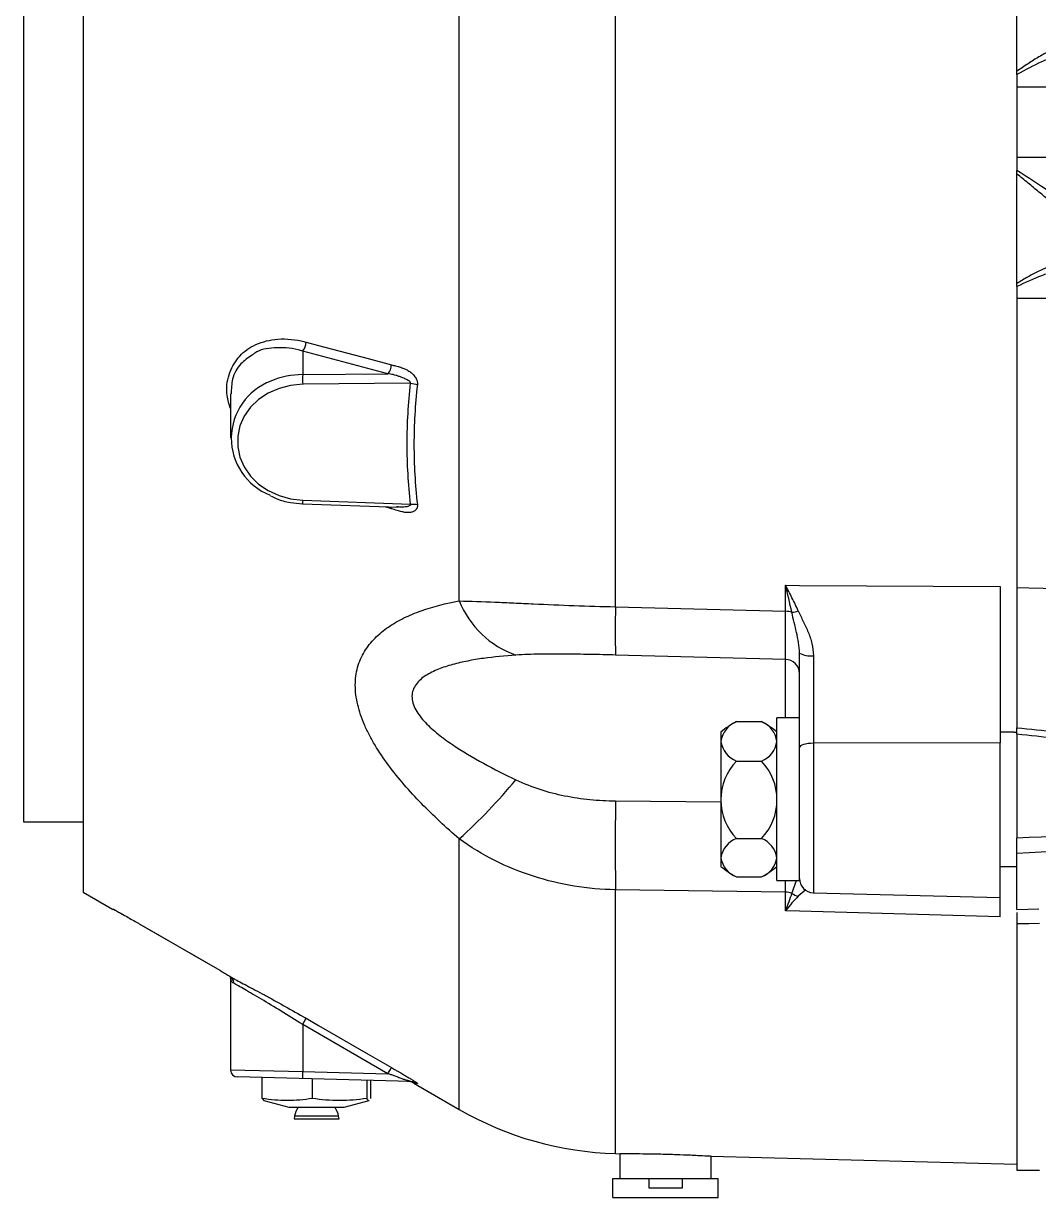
# Paper-space layout '_Back' of a CAD drawing. Header units: inches. Extents: x -13.8 to 10.2, y -6.3 to 9.3.
# Drawn here: x -10 to -5.754, y -5.82 to -0.91 of the extents above; entities that cross this region are included whole.
import ezdxf

# ---------------------------------------------------------------- set-up
doc = ezdxf.new("R2010")
doc.units = ezdxf.units.IN
doc.header["$MEASUREMENT"] = 0

psp = doc.layouts.new('_Back')

# ---------------------------------------------------------------- linework, layer by layer
at = {"color": 7, "linetype": 'Continuous', "lineweight": 25}
for p, q in [((-9.75, 4.5436), (-9.75, -4.5436)), ((-10, 4.2492), (-10, -4.2492)), ((-7.5232, -3.3494), (-7.5232, 3.3494)), ((-8.177, -3.325), (-8.177, 3.325)), ((-5.844, -1.1097), (-5.844, -0.6585)), ((-5.844, -1.1237), (-5.844, -1.5246)), ((-5.4972, -1.1768), (-5.844, -1.1768)), ((-5.844, -1.4683), (-5.4972, -1.4683)), ((-5.844, -1.9972), (-5.844, -1.5394)), ((-5.844, -2.0102), (-5.844, -3.2684)), ((-5.4972, -2.0594), (-5.844, -2.0594)), ((-8.4753, -2.3747), (-8.8321, -2.2798)), ((-8.8321, -2.2798), (-8.8321, -2.3781)), ((-8.8321, -2.3781), (-8.4753, -2.3747)), ((-8.3806, -2.4147), (-8.8321, -2.419)), ((-9.134, -2.459), (-9.134, -2.6429)), ((-8.8324, -2.9188), (-8.4325, -2.9331)), ((-8.8321, -2.9039), (-8.3806, -2.92)), ((-6.8124, -3.3681), (-6.8124, -3.2594)), ((-7.5232, -3.3494), (-6.8124, -3.3681)), ((-6.8124, -3.5696), (-7.5232, -3.5513)), ((-7.0171, -3.8298), (-6.9132, -3.8298)), ((-6.754, -3.8143), (-6.848, -3.8143)), ((-6.848, -4.4943), (-6.848, -3.8143)), ((-7.0824, -3.8733), (-7.0824, -4.4353)), ((-5.8578, -3.8733), (-5.914, -3.8733)), ((-5.8578, -3.8733), (-5.844, -3.8733)), ((-5.914, -3.9177), (-6.6956, -3.9201)), ((-5.914, -4.6461), (-5.914, -3.9177)), ((-5.844, -3.8822), (-5.844, -4.3159)), ((-6.754, -4.4943), (-6.754, -3.9383)), ((-7.0171, -3.9946), (-6.9132, -3.9946)), ((-10, -4.2492), (-9.75, -4.2492)), ((-7.0171, -4.3191), (-6.9132, -4.3191)), ((-5.844, -4.6151), (-5.844, -4.3819)), ((-5.914, -4.4353), (-5.844, -4.4353)), ((-7.0171, -4.4787), (-6.9132, -4.4787)), ((-6.848, -4.4943), (-6.754, -4.4943)), ((-9.75, -4.5436), (-9.6279, -4.6141)), ((-6.8124, -4.5423), (-7.5232, -4.533)), ((-6.8124, -4.6209), (-6.8124, -4.5423)), ((-6.6956, -4.5454), (-5.914, -4.5659)), ((-9.6275, -4.6134), (-9.626, -4.6135)), ((-5.844, -4.6151), (-5.7533, -4.6127)), ((-5.844, -4.6278), (-5.844, -5.705)), ((-9.5164, -4.6748), (-9.5164, -4.6748)), ((-9.179, -4.8695), (-9.179, -4.8695)), ((-9.134, -4.8993), (-9.134, -5.2858)), ((-8.4753, -5.3023), (-8.8321, -5.0964)), ((-8.8321, -5.0964), (-8.8321, -5.2929)), ((-8.8321, -5.2929), (-8.4753, -5.3023)), ((-8.3806, -5.3347), (-9.1048, -5.3158)), ((-9.0017, -5.4057), (-9.0017, -5.3186)), ((-8.7916, -5.4057), (-8.7916, -5.324)), ((-8.5639, -5.3299), (-8.5639, -5.4057)), ((-8.5463, -5.4057), (-8.5463, -5.3304)), ((-8.3665, -5.3424), (-8.177, -5.4518)), ((-9.0017, -5.4057), (-8.9939, -5.4138)), ((-8.9942, -5.4146), (-8.8893, -5.4427)), ((-8.8893, -5.4427), (-8.6587, -5.4427)), ((-8.6587, -5.4427), (-8.5538, -5.4146)), ((-8.8661, -5.4796), (-8.868, -5.4903)), ((-8.868, -5.4903), (-8.68, -5.4903)), ((-8.68, -5.4903), (-8.6819, -5.4796)), ((-7.5232, -5.6362), (-7.5027, -5.6367)), ((-7.5052, -5.6366), (-7.5052, -5.74)), ((-7.1252, -5.6466), (-5.844, -5.6801)), ((-7.1228, -5.74), (-7.1228, -5.6465)), ((-7.534, -5.82), (-7.534, -5.74)), ((-7.534, -5.74), (-7.094, -5.74)), ((-7.3845, -5.74), (-7.3845, -5.78)), ((-7.2435, -5.78), (-7.2435, -5.74)), ((-7.094, -5.82), (-7.094, -5.74)), ((-5.844, -5.705), (-5.75, -5.705)), ((-7.3845, -5.78), (-7.2435, -5.78)), ((-7.534, -5.82), (-7.094, -5.82))]:
    psp.add_line(p, q, dxfattribs=at)
at = {"color": 8, "linetype": 'Continuous', "lineweight": 25}
for p, q in [((-8.4611, -2.9391), (-8.4865, -2.9312)), ((-8.4611, -2.9391), (-8.4621, -2.9321)), ((-6.8124, -3.8143), (-6.8124, -3.5696)), ((-6.6956, -3.9201), (-6.6956, -4.5454)), ((-7.5232, -4.1611), (-7.0824, -4.1648)), ((-8.177, -5.4518), (-8.177, -4.3204)), ((-6.8124, -4.5423), (-6.8123, -4.4943)), ((-6.7857, -4.5479), (-6.7665, -4.4943)), ((-7.5232, -5.6362), (-7.5232, -4.533)), ((-6.7279, -4.5335), (-6.7592, -4.5595)), ((-9.134, -5.2858), (-8.8321, -5.2929)), ((-8.6819, -5.4796), (-8.8661, -5.4796))]:
    psp.add_line(p, q, dxfattribs=at)
at = {"color": 7, "linetype": 'Continuous', "lineweight": 25, "flags": 128}
for points in [[(-8.8179, -2.2424), (-8.7659, -2.2562), (-8.5581, -2.3114), (-8.4611, -2.3372)], [(-8.8321, -2.419), (-8.8826, -2.4235), (-8.9311, -2.4358), (-8.9762, -2.4556), (-9.0163, -2.4821), (-9.05, -2.5146), (-9.0764, -2.5518), (-9.0944, -2.5927), (-9.1036, -2.6359), (-9.1036, -2.6799), (-9.0944, -2.7233), (-9.0764, -2.7647), (-9.05, -2.8026), (-9.0163, -2.836), (-8.9762, -2.8635), (-8.9311, -2.8845), (-8.8826, -2.8981), (-8.8321, -2.9039)], [(-6.8124, -3.2594), (-6.754, -3.2598), (-5.914, -3.2646)], [(-5.844, -3.2684), (-5.7939, -3.2696), (-5.4972, -3.2765)], [(-6.6956, -3.9201), (-6.7071, -3.9205), (-6.718, -3.9216), (-6.7281, -3.9233), (-6.737, -3.9256), (-6.7442, -3.9283), (-6.7496, -3.9314), (-6.7529, -3.9348), (-6.754, -3.9383)], [(-5.914, -4.6461), (-6.754, -4.6225), (-6.8124, -4.6209)], [(-9.5164, -4.6748), (-9.2802, -4.8111), (-9.179, -4.8695)], [(-9.5164, -4.6748), (-9.4644, -4.7048), (-9.2566, -4.8247), (-9.179, -4.8695)], [(-5.75, -4.6744), (-5.7939, -4.6751), (-5.844, -4.6759)], [(-9.1241, -4.9024), (-9.1225, -4.9036), (-9.1193, -4.9058)], [(-8.8179, -5.0705), (-8.7659, -5.1005), (-8.5581, -5.2204), (-8.4611, -5.2763)]]:
    psp.add_lwpolyline(points, dxfattribs=at)
at = {"color": 7, "linetype": 'Continuous', "lineweight": 25}
for centre, radius, start, end in [((-8.8733, -2.2428), 0.0554, 318.0347, 0.3813), ((-8.8756, -2.6447), 0.2551, 110.4183, 248.6132), ((-8.2123, -2.3986), 0.6201, 178.1072, 181.8928), ((-7.8089, -3.177), 0.3968, 201.9062, 250.6861), ((-4.3227, -3.4503), 3.2021, 178.1934, 181.8066), ((-6.8135, -3.4616), 0.0935, 72.7541, 89.3634), ((-6.7959, -3.2569), 0.1158, 275.0177, 288.474), ((-6.814, -3.6295), 0.06, 0.0382, 88.5409), ((-6.7095, -3.4673), 0.0877, 239.4942, 279.0148), ((-6.9804, -3.9259), 0.1029, 110.9344, 172.3373), ((-6.95, -3.9259), 0.1029, 7.6627, 69.0656), ((-6.848, -4.1543), 0.3659, 118.1014, 129.8306), ((-7.0824, -4.1543), 0.3659, 50.1694, 61.8986), ((-6.9804, -3.8985), 0.1029, 187.6627, 249.0656), ((-6.95, -3.8985), 0.1029, 290.9344, 352.3373), ((-6.848, -4.1568), 0.2344, 136.1937, 179.9998), ((-7.0824, -4.1568), 0.2344, 0.0002, 43.8063), ((-9.931, -2.402), 2.5994, 312.436, 319.9879), ((4.9558, -4.3471), 12.4804, 179.14624, 180.85376), ((-6.848, -4.1568), 0.2344, 180.0002, 223.8063), ((-7.0824, -4.1568), 0.2344, 316.1937, 359.9998), ((-6.9832, -4.4134), 0.1002, 109.7969, 171.6994), ((-6.9472, -4.4134), 0.1002, 8.3006, 70.2031), ((-6.9832, -4.3844), 0.1002, 188.3006, 250.2031), ((-6.9472, -4.3844), 0.1002, 289.7969, 351.6994), ((-6.848, -4.1543), 0.3659, 230.1694, 241.8986), ((-7.0824, -4.1543), 0.3659, 298.1014, 309.8306), ((-6.694, -4.4854), 0.06, 180, 268.5), ((-6.8137, -4.614), 0.0717, 67.0621, 88.9791), ((-6.7465, -4.494), 0.0667, 234.0094, 259.0839), ((-9.1494, -4.9227), 0.0291, 357.0814, 38.1282), ((-9.1497, -4.9054), 0.3707, 328.9766, 333.548), ((-9.104, -5.2858), 0.03, 181.941, 268.5), ((-8.5455, -5.3079), 0.287, 177.0055, 182.9945), ((-8.3965, -5.3943), 0.06, 59.872, 88.3925), ((-8.7743, -5.4958), 0.0933, 145.2743, 170.0004), ((-8.7737, -5.4958), 0.0933, 9.9996, 34.7257), ((-7.487, -4.2566), 1.38, 240, 268.5)]:
    psp.add_arc(centre, radius, start, end, dxfattribs=at)
at = {"color": 8, "linetype": 'Continuous', "lineweight": 25}
for centre, radius, start, end in [((-8.8295, -2.7231), 0.345, 90.4339, 113.055), ((-8.5676, -2.9164), 0.2648, 177.2809, 180.5248), ((-9.1046, -4.8851), 0.0294, 207.0816, 221.9754)]:
    psp.add_arc(centre, radius, start, end, dxfattribs=at)
at = {"color": 7, "linetype": 'Continuous', "lineweight": 25}
for points, knots in [([(-5.6663, -1.0075), (-5.6798, -1.0122), (-5.6936, -1.0183), (-5.7222, -1.0325), (-5.7369, -1.0406), (-5.767, -1.0584), (-5.7823, -1.068), (-5.813, -1.0882), (-5.8284, -1.0987), (-5.844, -1.1097)], [0, 0, 0, 0, 0.25, 0.25, 0.5, 0.5, 0.75, 0.75, 1, 1, 1, 1]), ([(-5.6444, -1.0335), (-5.6595, -1.0375), (-5.6752, -1.0428), (-5.7074, -1.0553), (-5.7239, -1.0625), (-5.7747, -1.0861), (-5.8091, -1.1042), (-5.844, -1.1237)], [0, 0, 0, 0, 0.25, 0.25, 0.5, 0.5, 1, 1, 1, 1]), ([(-5.6444, -1.6562), (-5.6595, -1.6463), (-5.6752, -1.6359), (-5.7074, -1.6144), (-5.7239, -1.6033), (-5.7747, -1.5695), (-5.8091, -1.5469), (-5.844, -1.5246)], [0, 0, 0, 0, 0.25, 0.25, 0.5, 0.5, 1, 1, 1, 1]), ([(-5.6663, -1.6853), (-5.6798, -1.6745), (-5.6936, -1.6631), (-5.7222, -1.6396), (-5.7369, -1.6273), (-5.767, -1.6024), (-5.7823, -1.5897), (-5.813, -1.5645), (-5.8284, -1.552), (-5.844, -1.5394)], [0, 0, 0, 0, 0.25, 0.25, 0.5, 0.5, 0.75, 0.75, 1, 1, 1, 1]), ([(-5.6663, -1.9158), (-5.6798, -1.9182), (-5.6936, -1.9221), (-5.7222, -1.9322), (-5.7369, -1.9384), (-5.767, -1.9528), (-5.7823, -1.9608), (-5.813, -1.9781), (-5.8284, -1.9874), (-5.844, -1.9972)], [0, 0, 0, 0, 0.25, 0.25, 0.5, 0.5, 0.75, 0.75, 1, 1, 1, 1]), ([(-5.6444, -1.9394), (-5.6595, -1.9411), (-5.6752, -1.9444), (-5.7074, -1.953), (-5.7239, -1.9584), (-5.7747, -1.9772), (-5.8091, -1.9928), (-5.844, -2.0102)], [0, 0, 0, 0, 0.25, 0.25, 0.5, 0.5, 1, 1, 1, 1]), ([(-9.0435, -2.2971), (-9.0603, -2.3082), (-9.0967, -2.3323), (-9.129, -2.3902), (-9.1307, -2.4381), (-9.1314, -2.4592)], [0, 0, 0, 0, 0.324174, 0.702869, 1, 1, 1, 1]), ([(-8.4753, -2.3747), (-8.4715, -2.3713), (-8.4679, -2.3655), (-8.4627, -2.3517), (-8.4611, -2.3439), (-8.4611, -2.3372)], [0, 0, 0, 0, 0.5, 0.5, 1, 1, 1, 1]), ([(-8.4611, -2.3372), (-8.4552, -2.3388), (-8.4454, -2.3414), (-8.4339, -2.3445), (-8.4253, -2.3468), (-8.4179, -2.3492), (-8.4097, -2.3523), (-8.4022, -2.3555), (-8.3924, -2.3604), (-8.3808, -2.3678), (-8.3699, -2.3777), (-8.3624, -2.387), (-8.3578, -2.3945), (-8.3546, -2.4017), (-8.3527, -2.4083), (-8.3518, -2.4149), (-8.3521, -2.4191), (-8.3522, -2.4212)], [0, 0, 0, 0, 0.129253, 0.212879, 0.25088, 0.315934, 0.375771, 0.43055, 0.480477, 0.594559, 0.698739, 0.759999, 0.818417, 0.865283, 0.910316, 0.954784, 1, 1, 1, 1]), ([(-8.3806, -2.4147), (-8.3805, -2.4143), (-8.3803, -2.4135), (-8.3804, -2.4121), (-8.3809, -2.4108), (-8.3818, -2.4093), (-8.3831, -2.4079), (-8.3847, -2.4063), (-8.3867, -2.4048), (-8.3892, -2.4031), (-8.3919, -2.4015), (-8.3958, -2.3994), (-8.4012, -2.3968), (-8.4088, -2.3935), (-8.4184, -2.3896), (-8.4295, -2.3854), (-8.4414, -2.3816), (-8.4531, -2.3785), (-8.4644, -2.3762), (-8.4717, -2.3752), (-8.4753, -2.3747)], [0, 0, 0, 0, 0.013211, 0.026429, 0.040569, 0.056387, 0.074431, 0.095071, 0.118554, 0.14505, 0.174674, 0.207511, 0.26463, 0.340833, 0.436162, 0.550638, 0.672723, 0.788241, 0.897293, 1, 1, 1, 1]), ([(-8.3806, -2.92), (-8.3901, -2.8359), (-8.3949, -2.7516), (-8.3949, -2.5828), (-8.3901, -2.4986), (-8.3806, -2.4147)], [0, 0, 0, 0, 0.5, 0.5, 1, 1, 1, 1]), ([(-8.3522, -2.4212), (-8.3617, -2.5042), (-8.3665, -2.5876), (-8.3665, -2.7548), (-8.3617, -2.8383), (-8.3522, -2.9216)], [0, 0, 0, 0, 0.5, 0.5, 1, 1, 1, 1]), ([(-8.966, -2.8856), (-8.9584, -2.8895), (-8.9327, -2.9027), (-8.887, -2.9143), (-8.8494, -2.9174), (-8.8324, -2.9188)], [0, 0, 0, 0, 0.188308, 0.633349, 1, 1, 1, 1]), ([(-8.3522, -2.9216), (-8.3521, -2.9228), (-8.3519, -2.9252), (-8.352, -2.9285), (-8.3524, -2.9318), (-8.3532, -2.9348), (-8.3544, -2.9377), (-8.3559, -2.9405), (-8.3583, -2.944), (-8.3624, -2.9479), (-8.3699, -2.9524), (-8.3808, -2.9555), (-8.3948, -2.956), (-8.4103, -2.9539), (-8.4242, -2.9506), (-8.4415, -2.9452), (-8.453, -2.9416), (-8.4611, -2.9391)], [0, 0, 0, 0, 0.026018, 0.051614, 0.077027, 0.102504, 0.128289, 0.154619, 0.181715, 0.240099, 0.301387, 0.405512, 0.519639, 0.6242, 0.749132, 0.823191, 1, 1, 1, 1]), ([(-6.7592, -3.3668), (-6.7676, -3.3479), (-6.7763, -3.3295), (-6.7941, -3.2938), (-6.8033, -3.2763), (-6.8124, -3.2594)], [0, 0, 0, 0, 0.5, 0.5, 1, 1, 1, 1]), ([(-5.914, -3.2646), (-5.914, -3.3116), (-5.914, -3.3616), (-5.914, -3.4406), (-5.914, -3.4676), (-5.914, -3.523), (-5.914, -3.5509), (-5.914, -3.607), (-5.914, -3.6352), (-5.914, -3.692), (-5.914, -3.7206), (-5.914, -3.8066), (-5.914, -3.8628), (-5.914, -3.9177)], [0, 0, 0, 0, 0.25, 0.25, 0.375, 0.375, 0.5, 0.5, 0.625, 0.625, 0.75, 0.75, 1, 1, 1, 1]), ([(-5.844, -3.2684), (-5.844, -3.3109), (-5.844, -3.3557), (-5.844, -3.4262), (-5.844, -3.4502), (-5.844, -3.4872), (-5.844, -3.4996), (-5.844, -3.5247), (-5.844, -3.5372), (-5.844, -3.6001), (-5.844, -3.6509), (-5.844, -3.728), (-5.844, -3.754), (-5.844, -3.8053), (-5.844, -3.8306), (-5.844, -3.8557)], [0, 0, 0, 0, 0.25, 0.25, 0.375, 0.375, 0.4375, 0.4375, 0.5, 0.5, 0.75, 0.75, 0.875, 0.875, 1, 1, 1, 1]), ([(-8.177, -4.3204), (-8.2326, -4.2723), (-8.2857, -4.2229), (-8.3604, -4.1461), (-8.3845, -4.1201), (-8.4306, -4.0668), (-8.4527, -4.0395), (-8.4935, -3.9845), (-8.5123, -3.9567), (-8.5376, -3.9146), (-8.5456, -3.9004), (-8.5604, -3.8719), (-8.5673, -3.8576), (-8.5857, -3.815), (-8.5953, -3.7869), (-8.6051, -3.7452), (-8.6076, -3.7313), (-8.611, -3.704), (-8.6118, -3.6907), (-8.6118, -3.6516), (-8.6086, -3.6267), (-8.5988, -3.5911), (-8.5947, -3.5796), (-8.5852, -3.5576), (-8.5797, -3.547), (-8.5674, -3.5266), (-8.5607, -3.5168), (-8.5459, -3.498), (-8.5379, -3.489), (-8.5125, -3.4634), (-8.4937, -3.448), (-8.4532, -3.4201), (-8.4314, -3.4076), (-8.3968, -3.3906), (-8.3849, -3.3853), (-8.3607, -3.3752), (-8.3484, -3.3705), (-8.2859, -3.3483), (-8.2326, -3.335), (-8.177, -3.325)], [0, 0, 0, 0, 0.125, 0.125, 0.1875, 0.1875, 0.25, 0.25, 0.3125, 0.3125, 0.34375, 0.34375, 0.375, 0.375, 0.4375, 0.4375, 0.46875, 0.46875, 0.5, 0.5, 0.5625, 0.5625, 0.59375, 0.59375, 0.625, 0.625, 0.65625, 0.65625, 0.6875, 0.6875, 0.75, 0.75, 0.8125, 0.8125, 0.84375, 0.84375, 0.875, 0.875, 1, 1, 1, 1]), ([(-8.177, -3.325), (-8.1293, -3.3257), (-8.0795, -3.3275), (-8.0018, -3.3307), (-7.9754, -3.3319), (-7.9215, -3.3344), (-7.894, -3.3357), (-7.8105, -3.3396), (-7.754, -3.342), (-7.6397, -3.3463), (-7.5818, -3.348), (-7.5232, -3.3494)], [0, 0, 0, 0, 0.25, 0.25, 0.375, 0.375, 0.5, 0.5, 0.75, 0.75, 1, 1, 1, 1]), ([(-6.8124, -3.5696), (-6.8124, -3.5676), (-6.8123, -3.5617), (-6.8123, -3.547), (-6.8123, -3.5411), (-6.8123, -3.5273), (-6.8123, -3.5195), (-6.8123, -3.4936), (-6.8123, -3.473), (-6.8123, -3.4369), (-6.8123, -3.4241), (-6.8124, -3.3971), (-6.8124, -3.383), (-6.8124, -3.3681)], [0, 0, 0, 0, 0.25, 0.25, 0.375, 0.375, 0.5, 0.5, 0.75, 0.75, 0.875, 0.875, 1, 1, 1, 1]), ([(-6.754, -3.5429), (-6.754, -3.528), (-6.7555, -3.5135), (-6.76, -3.4849), (-6.7629, -3.4709), (-6.7692, -3.4428), (-6.7727, -3.4288), (-6.7795, -3.4008), (-6.7829, -3.3866), (-6.7857, -3.3723)], [0, 0, 0, 0, 0.25, 0.25, 0.5, 0.5, 0.75, 0.75, 1, 1, 1, 1]), ([(-6.7592, -3.3668), (-6.7527, -3.3814), (-6.7451, -3.3958), (-6.7307, -3.4251), (-6.7236, -3.44), (-6.7113, -3.4707), (-6.7059, -3.4866), (-6.6981, -3.5198), (-6.6958, -3.5366), (-6.6958, -3.5539)], [0, 0, 0, 0, 0.25, 0.25, 0.5, 0.5, 0.75, 0.75, 1, 1, 1, 1]), ([(-7.9401, -3.5515), (-7.9861, -3.5545), (-8.0315, -3.5589), (-8.098, -3.5683), (-8.1199, -3.5719), (-8.163, -3.5804), (-8.1843, -3.5853), (-8.2253, -3.5966), (-8.2451, -3.603), (-8.2735, -3.6144), (-8.2827, -3.6185), (-8.3005, -3.6274), (-8.3091, -3.6322), (-8.3334, -3.648), (-8.3474, -3.6599), (-8.3631, -3.6815), (-8.3674, -3.6893), (-8.3732, -3.7058), (-8.3748, -3.7145), (-8.375, -3.7328), (-8.3736, -3.7422), (-8.3681, -3.7612), (-8.3641, -3.7706), (-8.3489, -3.7984), (-8.3346, -3.8165), (-8.3022, -3.8507), (-8.2843, -3.8666), (-8.2464, -3.8971), (-8.2264, -3.9117), (-8.1641, -3.9539), (-8.1207, -3.9796), (-8.0318, -4.0283), (-7.9863, -4.0512), (-7.9401, -4.0732)], [0, 0, 0, 0, 0.125, 0.125, 0.1875, 0.1875, 0.25, 0.25, 0.3125, 0.3125, 0.34375, 0.34375, 0.375, 0.375, 0.4375, 0.4375, 0.46875, 0.46875, 0.5, 0.5, 0.53125, 0.53125, 0.5625, 0.5625, 0.625, 0.625, 0.6875, 0.6875, 0.75, 0.75, 0.875, 0.875, 1, 1, 1, 1]), ([(-7.5232, -3.5513), (-7.5591, -3.5503), (-7.5948, -3.5495), (-7.6659, -3.5481), (-7.7013, -3.5476), (-7.7716, -3.547), (-7.8064, -3.5471), (-7.8744, -3.5482), (-7.9077, -3.5493), (-7.9401, -3.5515)], [0, 0, 0, 0, 0.25, 0.25, 0.5, 0.5, 0.75, 0.75, 1, 1, 1, 1]), ([(-6.754, -3.9383), (-6.754, -3.9063), (-6.754, -3.8738), (-6.754, -3.8244), (-6.754, -3.8077), (-6.754, -3.7746), (-6.754, -3.758), (-6.754, -3.6751), (-6.754, -3.6089), (-6.754, -3.5429)], [0, 0, 0, 0, 0.25, 0.25, 0.375, 0.375, 0.5, 0.5, 1, 1, 1, 1]), ([(-6.6958, -3.5539), (-6.6958, -3.6151), (-6.6957, -3.6763), (-6.6957, -3.7531), (-6.6957, -3.7684), (-6.6957, -3.7992), (-6.6957, -3.8146), (-6.6956, -3.8604), (-6.6956, -3.8904), (-6.6956, -3.9201)], [0, 0, 0, 0, 0.5, 0.5, 0.625, 0.625, 0.75, 0.75, 1, 1, 1, 1]), ([(-7.9401, -4.0732), (-7.9077, -4.0887), (-7.8744, -4.1017), (-7.8064, -4.1235), (-7.7718, -4.1324), (-7.7013, -4.1465), (-7.6659, -4.1517), (-7.5948, -4.1589), (-7.5591, -4.1608), (-7.5232, -4.1611)], [0, 0, 0, 0, 0.25, 0.25, 0.5, 0.5, 0.75, 0.75, 1, 1, 1, 1]), ([(-5.844, -4.3159), (-5.5759, -4.3026), (-5.3079, -4.2883), (-4.9061, -4.264), (-4.7721, -4.2553), (-4.5044, -4.2362), (-4.3706, -4.2259), (-4.237, -4.2133)], [0, 0, 0, 0, 0.5, 0.5, 0.75, 0.75, 1, 1, 1, 1]), ([(-4.2337, -4.2482), (-4.3005, -4.2567), (-4.3674, -4.2644), (-4.5013, -4.2787), (-4.5683, -4.2854), (-4.7695, -4.3043), (-4.9036, -4.3156), (-5.3064, -4.3472), (-5.5752, -4.3652), (-5.844, -4.3819)], [0, 0, 0, 0, 0.125, 0.125, 0.25, 0.25, 0.5, 0.5, 1, 1, 1, 1]), ([(-7.5232, -4.533), (-7.5818, -4.5321), (-7.6397, -4.5269), (-7.7542, -4.5081), (-7.8108, -4.4945), (-7.9223, -4.4586), (-7.976, -4.4366), (-8.0796, -4.3846), (-8.1293, -4.3546), (-8.177, -4.3204)], [0, 0, 0, 0, 0.25, 0.25, 0.5, 0.5, 0.75, 0.75, 1, 1, 1, 1]), ([(-5.844, -4.3819), (-5.844, -4.372), (-5.844, -4.3614), (-5.844, -4.3447), (-5.844, -4.339), (-5.844, -4.3275), (-5.844, -4.3217), (-5.844, -4.3159)], [0, 0, 0, 0, 0.5, 0.5, 0.75, 0.75, 1, 1, 1, 1]), ([(-6.7592, -4.5595), (-6.7676, -4.5683), (-6.7763, -4.5779), (-6.7941, -4.5983), (-6.8033, -4.6093), (-6.8124, -4.6209)], [0, 0, 0, 0, 0.5, 0.5, 1, 1, 1, 1]), ([(-9.6226, -4.6151), (-9.6226, -4.6151), (-9.6227, -4.6151), (-9.6221, -4.6154), (-9.6201, -4.6164), (-9.615, -4.6191), (-9.6044, -4.6249), (-9.5901, -4.6328), (-9.5786, -4.6393), (-9.5738, -4.642)], [0, 0, 0, 0, 0.005796, 0.048001, 0.121262, 0.240866, 0.441219, 0.767583, 1, 1, 1, 1]), ([(-9.5738, -4.642), (-9.5584, -4.6508), (-9.5394, -4.6615), (-9.52, -4.6727), (-9.5164, -4.6748)], [0, 0, 0, 0, 0.815525, 1, 1, 1, 1]), ([(-9.179, -4.8695), (-9.172, -4.8735), (-9.1652, -4.8775), (-9.152, -4.8853), (-9.1457, -4.8891), (-9.1374, -4.8942), (-9.1348, -4.8957), (-9.1301, -4.8987), (-9.1279, -4.9), (-9.1225, -4.9035), (-9.1201, -4.9051), (-9.1193, -4.9058)], [0, 0, 0, 0, 0.25, 0.25, 0.5, 0.5, 0.625, 0.625, 0.75, 0.75, 1, 1, 1, 1]), ([(-9.1203, -4.9242), (-9.125, -4.9216), (-9.1284, -4.9178), (-9.1329, -4.9091), (-9.134, -4.9042), (-9.134, -4.8993)], [0, 0, 0, 0, 0.5, 0.5, 1, 1, 1, 1]), ([(-9.1265, -4.9048), (-9.1291, -4.9049), (-9.131, -4.9042), (-9.1334, -4.9021), (-9.134, -4.9007), (-9.134, -4.8993)], [0, 0, 0, 0, 0.5, 0.5, 1, 1, 1, 1]), ([(-9.1193, -4.9058), (-9.1124, -4.9094), (-9.1043, -4.9135), (-9.0862, -4.923), (-9.0761, -4.9283), (-9.0544, -4.9396), (-9.0429, -4.9457), (-9.0184, -4.9588), (-9.0054, -4.9658), (-8.9788, -4.9802), (-8.965, -4.9877), (-8.9368, -5.0033), (-8.9223, -5.0113), (-8.8781, -5.036), (-8.8482, -5.053), (-8.8179, -5.0705)], [0, 0, 0, 0, 0.125, 0.125, 0.25, 0.25, 0.375, 0.375, 0.5, 0.5, 0.625, 0.625, 0.75, 0.75, 1, 1, 1, 1]), ([(-8.8321, -5.0964), (-8.8623, -5.0773), (-8.8921, -5.0588), (-8.9508, -5.0229), (-8.9786, -5.0062), (-9.0178, -4.983), (-9.0303, -4.9758), (-9.0535, -4.9622), (-9.0644, -4.956), (-9.0844, -4.9445), (-9.0933, -4.9395), (-9.1086, -4.9308), (-9.1151, -4.9271), (-9.1203, -4.9242)], [0, 0, 0, 0, 0.25, 0.25, 0.5, 0.5, 0.625, 0.625, 0.75, 0.75, 0.875, 0.875, 1, 1, 1, 1]), ([(-8.4753, -5.3023), (-8.4715, -5.2958), (-8.4679, -5.2893), (-8.4627, -5.2798), (-8.4611, -5.2768), (-8.4611, -5.2763)], [0, 0, 0, 0, 0.5, 0.5, 1, 1, 1, 1]), ([(-8.3806, -5.3347), (-8.3805, -5.3347), (-8.3803, -5.3347), (-8.3804, -5.3346), (-8.3808, -5.3344), (-8.3817, -5.3341), (-8.3829, -5.3338), (-8.3845, -5.3333), (-8.3864, -5.3328), (-8.3887, -5.3321), (-8.3913, -5.3314), (-8.3962, -5.33), (-8.4046, -5.3276), (-8.4177, -5.3233), (-8.4329, -5.3176), (-8.4485, -5.3116), (-8.4624, -5.3064), (-8.4712, -5.3036), (-8.4753, -5.3023)], [0, 0, 0, 0, 0.013002, 0.025968, 0.039757, 0.05509, 0.072498, 0.092346, 0.114881, 0.140269, 0.168631, 0.200048, 0.293294, 0.420414, 0.592822, 0.746802, 0.88247, 1, 1, 1, 1]), ([(-8.4611, -5.2763), (-8.4552, -5.2798), (-8.4454, -5.2854), (-8.4339, -5.292), (-8.4253, -5.297), (-8.4179, -5.3013), (-8.4097, -5.3061), (-8.4022, -5.3105), (-8.3924, -5.3163), (-8.3808, -5.3233), (-8.3699, -5.3301), (-8.3624, -5.3349), (-8.3578, -5.338), (-8.3546, -5.3402), (-8.3527, -5.3417), (-8.3518, -5.3427), (-8.3521, -5.3428), (-8.3522, -5.3428)], [0, 0, 0, 0, 0.129253, 0.212879, 0.25088, 0.315934, 0.375771, 0.43055, 0.480477, 0.594559, 0.698739, 0.759999, 0.818417, 0.865283, 0.910316, 0.954784, 1, 1, 1, 1]), ([(-8.5639, -5.4057), (-8.6017, -5.4113), (-8.6396, -5.4148), (-8.7159, -5.4148), (-8.7538, -5.4113), (-8.7916, -5.4057)], [0, 0, 0, 0, 0.5, 0.5, 1, 1, 1, 1]), ([(-8.5541, -5.4138), (-8.5544, -5.4141), (-8.5577, -5.4179), (-8.561, -5.4115), (-8.5639, -5.4057)], [0, 0, 0, 0, 0.0987455, 1, 1, 1, 1]), ([(-7.5027, -5.6366), (-7.5034, -5.6366), (-7.506, -5.6366), (-7.488, -5.6365), (-7.4508, -5.6364), (-7.3968, -5.6367), (-7.3338, -5.6378), (-7.2687, -5.6397), (-7.2153, -5.6418), (-7.189, -5.6431), (-7.1788, -5.6436)], [0, 0, 0, 0, 0.050902, 0.194011, 0.337123, 0.480228, 0.623296, 0.766357, 0.90951, 1, 1, 1, 1]), ([(-7.1788, -5.6436), (-7.1654, -5.6443), (-7.1386, -5.6457), (-7.1219, -5.6467), (-7.1245, -5.6466), (-7.1252, -5.6465)], [0, 0, 0, 0, 0.4289415, 0.8579035, 1, 1, 1, 1])]:
    psp.add_open_spline(points, degree=3, knots=knots, dxfattribs=at)
for points in [[(-5.844, -1.1237), (-5.844, -1.1193), (-5.844, -1.1146), (-5.844, -1.1097)], [(-5.844, -1.5394), (-5.844, -1.5346), (-5.844, -1.5296), (-5.844, -1.5246)], [(-5.844, -2.0102), (-5.844, -2.0063), (-5.844, -2.002), (-5.844, -1.9972)], [(-8.3806, -2.4147), (-8.3708, -2.4157), (-8.3607, -2.418), (-8.3522, -2.4212)], [(-8.3806, -2.92), (-8.3707, -2.9193), (-8.3608, -2.9199), (-8.3522, -2.9216)], [(-6.7857, -3.3723), (-6.7942, -3.3337), (-6.8033, -3.2961), (-6.8124, -3.2594)], [(-5.844, -3.8557), (-5.7345, -3.8666), (-5.6249, -3.8769), (-5.5153, -3.8868)], [(-5.844, -3.8822), (-5.844, -3.8733), (-5.844, -3.8644), (-5.844, -3.8557)], [(-5.5183, -3.9167), (-5.6269, -3.9058), (-5.7355, -3.8943), (-5.844, -3.8822)], [(-6.7857, -4.5479), (-6.7942, -4.571), (-6.8033, -4.5953), (-6.8124, -4.6209)], [(-9.1202, -4.9055), (-9.1225, -4.9046), (-9.1247, -4.9044), (-9.1265, -4.9048)], [(-9.1193, -4.9058), (-9.1195, -4.9057), (-9.1198, -4.9056), (-9.1202, -4.9055)], [(-8.3806, -5.3347), (-8.3708, -5.335), (-8.3607, -5.3379), (-8.3522, -5.3428)], [(-8.7916, -5.4057), (-8.8266, -5.4114), (-8.8966, -5.4182), (-8.9667, -5.4114), (-9.0017, -5.4057)]]:
    psp.add_open_spline(points, degree=3, dxfattribs=at)
at = {"color": 8, "linetype": 'Continuous', "lineweight": 25}
for points, knots in [([(-9.134, -2.5201), (-9.1398, -2.502), (-9.1554, -2.4527), (-9.1437, -2.3767), (-9.1053, -2.3038), (-9.0384, -2.2516), (-8.947, -2.2253), (-8.8689, -2.2297), (-8.8245, -2.2407), (-8.8179, -2.2424)], [0, 0, 0, 0, 0.094039, 0.255232, 0.413578, 0.579353, 0.760909, 0.964213, 1, 1, 1, 1]), ([(-8.8321, -2.2798), (-8.8382, -2.2781), (-8.8786, -2.2669), (-8.9482, -2.2629), (-9.0154, -2.274), (-9.0399, -2.2942), (-9.0435, -2.2971)], [0, 0, 0, 0, 0.07959, 0.530964, 0.932169, 1, 1, 1, 1]), ([(-8.3806, -2.92), (-8.3805, -2.9204), (-8.3802, -2.9213), (-8.3805, -2.9227), (-8.3812, -2.924), (-8.3829, -2.9258), (-8.3863, -2.9278), (-8.3967, -2.9314), (-8.4145, -2.9342), (-8.4306, -2.932), (-8.4389, -2.9308)], [0, 0, 0, 0, 0.022164, 0.044757, 0.069686, 0.098399, 0.170531, 0.26557, 0.622352, 1, 1, 1, 1]), ([(-9.626, -4.6135), (-9.6254, -4.6137), (-9.6241, -4.6143), (-9.6159, -4.6186), (-9.6029, -4.6257), (-9.588, -4.634), (-9.5778, -4.6398), (-9.5738, -4.642)], [0, 0, 0, 0, 0.147395, 0.297632, 0.565607, 0.831754, 1, 1, 1, 1])]:
    psp.add_open_spline(points, degree=3, knots=knots, dxfattribs=at)
psp.add_open_spline([(-8.3522, -5.3428), (-8.3617, -5.3425), (-8.3665, -5.3424), (-8.3665, -5.3424)], degree=3, dxfattribs=at)

doc.saveas('drawing.dxf')
